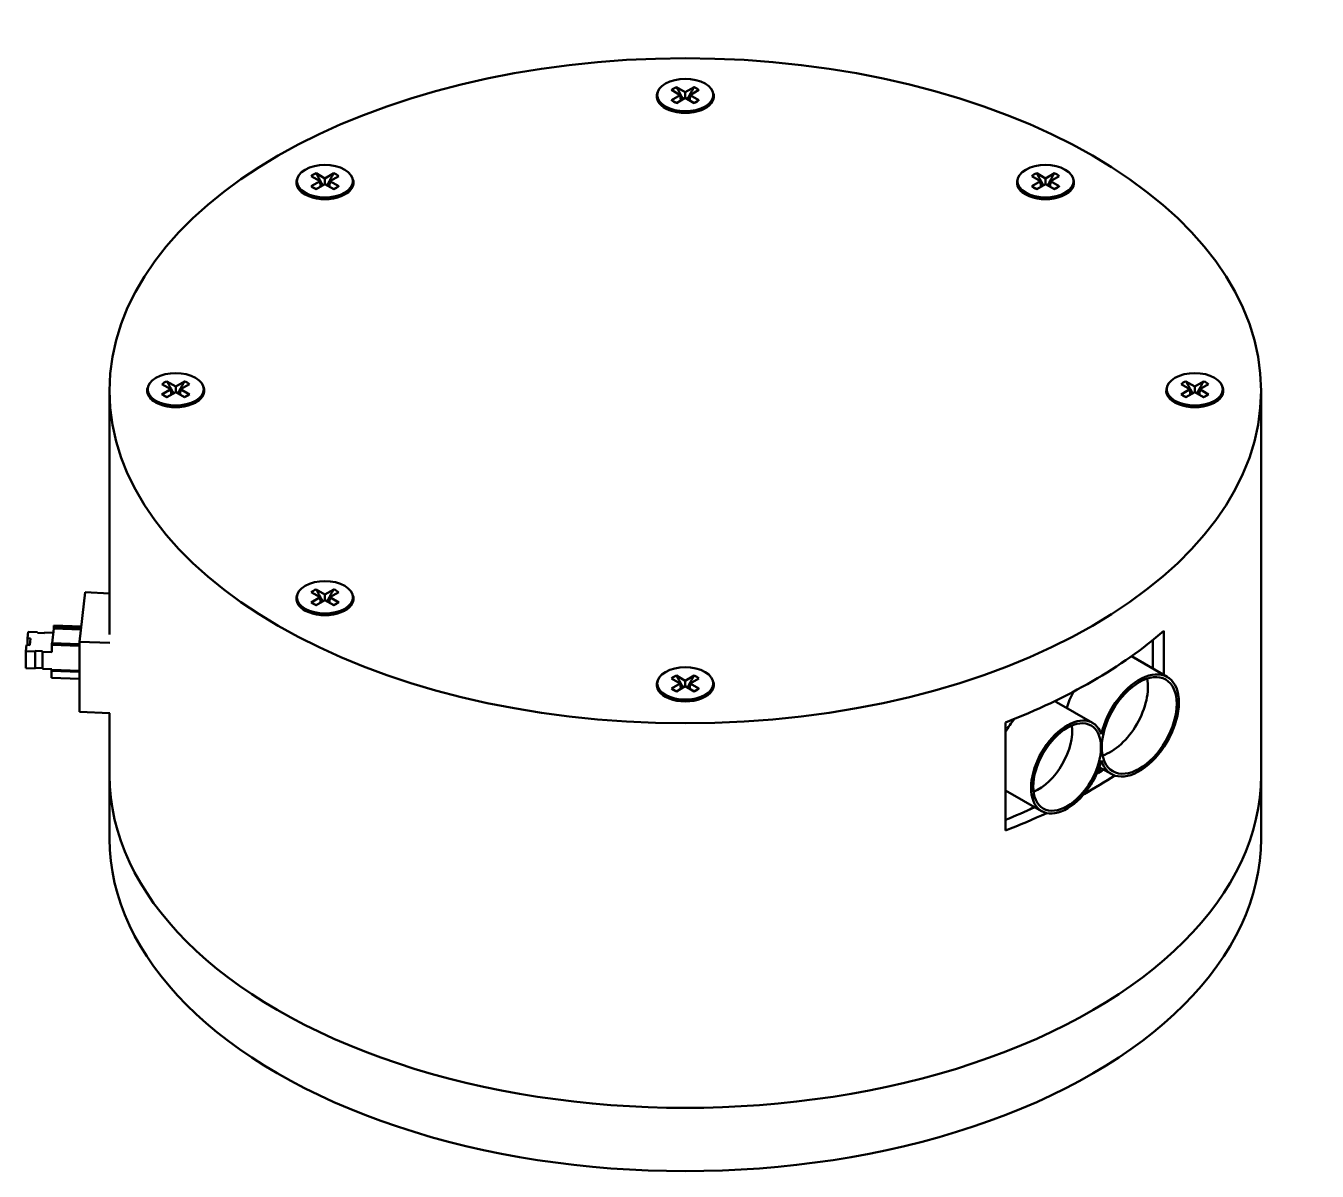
# Model space of a CAD drawing. Header units: millimetres. Extents: x 0 to 586, y -128 to 462.
# Drawn here: x 458.9 to 585.6, y 229.3 to 341.7 of the extents above; entities that cross this region are included whole.
import ezdxf

# ---------------------------------------------------------------- set-up
doc = ezdxf.new("R2010")
doc.units = ezdxf.units.MM
doc.linetypes.add('Сплошная', pattern=[0])
doc.layers.add('Viewport8ForCustomObjects_0', color=7, linetype='Continuous')
doc.layers.add('Видимый контур (ГОСТ)', color=7, linetype='Сплошная', lineweight=50)

# ---------------------------------------------------------------- blocks, each defined once
blk = doc.blocks.new('CustomObjectsInViewport8_0')
at = {"layer": 'Видимый контур (ГОСТ)', "ltscale": 1.31579}
for p, q in [((-10080.39, -10017.12), (-10081.25, -10016.62)), ((-10080.77, -10016.34), (-10079.9, -10016.84)), ((-10079.9, -10016.84), (-10079.04, -10016.34)), ((-10079.9, -10017.4), (-10079.9, -10016.84)), ((-10078.56, -10016.62), (-10079.42, -10017.12)), ((-10082.65, -10017.12), (-10082.65, -10017.31)), ((-10081.25, -10017.62), (-10080.39, -10017.12)), ((-10079.9, -10017.4), (-10080.77, -10017.9)), ((-10080.39, -10017.12), (-10080.35, -10017.66)), ((-10079.04, -10017.9), (-10079.9, -10017.4)), ((-10079.42, -10017.12), (-10079.45, -10017.66)), ((-10079.42, -10017.12), (-10078.56, -10017.62)), ((-10077.15, -10017.12), (-10077.15, -10017.31)), ((-10118.01, -10025.57), (-10118.01, -10025.76)), ((-10115.74, -10025.57), (-10116.61, -10025.08)), ((-10116.61, -10026.07), (-10115.74, -10025.57)), ((-10116.12, -10024.8), (-10115.26, -10025.3)), ((-10115.26, -10025.85), (-10116.12, -10026.35)), ((-10115.74, -10025.57), (-10115.71, -10026.11)), ((-10115.26, -10025.3), (-10114.4, -10024.8)), ((-10115.26, -10025.85), (-10115.26, -10025.3)), ((-10114.4, -10026.35), (-10115.26, -10025.85)), ((-10114.77, -10025.57), (-10114.81, -10026.11)), ((-10113.91, -10025.08), (-10114.77, -10025.57)), ((-10114.77, -10025.57), (-10113.91, -10026.07)), ((-10112.51, -10025.57), (-10112.51, -10025.76)), ((-10047.3, -10025.57), (-10047.3, -10025.76)), ((-10045.03, -10025.57), (-10045.89, -10025.08)), ((-10045.89, -10026.07), (-10045.03, -10025.57)), ((-10045.41, -10024.8), (-10044.55, -10025.3)), ((-10044.55, -10025.85), (-10045.41, -10026.35)), ((-10045.03, -10025.57), (-10045, -10026.11)), ((-10044.55, -10025.3), (-10043.68, -10024.8)), ((-10044.55, -10025.85), (-10044.55, -10025.3)), ((-10043.68, -10026.35), (-10044.55, -10025.85)), ((-10044.06, -10025.57), (-10044.1, -10026.11)), ((-10043.2, -10025.08), (-10044.06, -10025.57)), ((-10044.06, -10025.57), (-10043.2, -10026.07)), ((-10041.8, -10025.57), (-10041.8, -10025.76)), ((-10136.4, -10046.13), (-10136.4, -10070.06)), ((-10132.65, -10045.99), (-10132.65, -10046.17)), ((-10130.39, -10045.99), (-10131.25, -10045.49)), ((-10131.25, -10046.49), (-10130.39, -10045.99)), ((-10130.77, -10045.21), (-10129.9, -10045.71)), ((-10130.39, -10045.99), (-10130.35, -10046.53)), ((-10129.9, -10045.71), (-10129.04, -10045.21)), ((-10129.9, -10046.27), (-10129.9, -10045.71)), ((-10129.42, -10045.99), (-10129.45, -10046.53)), ((-10128.56, -10045.49), (-10129.42, -10045.99)), ((-10129.42, -10045.99), (-10128.56, -10046.49)), ((-10127.15, -10045.99), (-10127.15, -10046.17)), ((-10032.65, -10045.99), (-10032.65, -10046.17)), ((-10030.39, -10045.99), (-10031.25, -10045.49)), ((-10031.25, -10046.49), (-10030.39, -10045.99)), ((-10030.77, -10045.21), (-10029.9, -10045.71)), ((-10030.39, -10045.99), (-10030.35, -10046.53)), ((-10029.9, -10045.71), (-10029.04, -10045.21)), ((-10029.9, -10046.27), (-10029.9, -10045.71)), ((-10029.42, -10045.99), (-10029.45, -10046.53)), ((-10028.56, -10045.49), (-10029.42, -10045.99)), ((-10029.42, -10045.99), (-10028.56, -10046.49)), ((-10027.15, -10045.99), (-10027.15, -10046.17)), ((-10023.4, -10046.13), (-10023.4, -10083.87)), ((-10129.9, -10046.27), (-10130.77, -10046.76)), ((-10129.04, -10046.76), (-10129.9, -10046.27)), ((-10029.9, -10046.27), (-10030.77, -10046.76)), ((-10029.04, -10046.76), (-10029.9, -10046.27)), ((-10138.79, -10065.91), (-10139.35, -10070.77)), ((-10138.79, -10065.91), (-10136.4, -10066.01)), ((-10118.01, -10066.4), (-10118.01, -10066.59)), ((-10115.74, -10066.4), (-10116.61, -10065.9)), ((-10116.61, -10066.9), (-10115.74, -10066.4)), ((-10116.12, -10065.62), (-10115.26, -10066.12)), ((-10115.74, -10066.4), (-10115.71, -10066.94)), ((-10115.26, -10066.12), (-10114.4, -10065.62)), ((-10115.26, -10066.68), (-10115.26, -10066.12)), ((-10114.77, -10066.4), (-10114.81, -10066.94)), ((-10113.91, -10065.9), (-10114.77, -10066.4)), ((-10114.77, -10066.4), (-10113.91, -10066.9)), ((-10112.51, -10066.4), (-10112.51, -10066.59)), ((-10115.26, -10066.68), (-10116.12, -10067.18)), ((-10114.4, -10067.18), (-10115.26, -10066.68)), ((-10144.46, -10070.41), (-10144.38, -10069.79)), ((-10143.46, -10069.83), (-10144.38, -10069.79)), ((-10143.46, -10069.83), (-10143.47, -10069.89)), ((-10143.47, -10069.89), (-10142.78, -10069.92)), ((-10143.46, -10069.89), (-10143.46, -10069.83)), ((-10142.78, -10069.92), (-10142.77, -10069.86)), ((-10141.92, -10069.89), (-10142.77, -10069.86)), ((-10141.87, -10069.45), (-10142.04, -10070.91)), ((-10141.85, -10069.17), (-10141.87, -10069.32)), ((-10139.2, -10069.43), (-10141.87, -10069.32)), ((-10141.87, -10069.32), (-10141.87, -10069.45)), ((-10139.21, -10069.56), (-10141.87, -10069.45)), ((-10139.18, -10069.27), (-10141.85, -10069.17)), ((-10032.94, -10069.69), (-10032.94, -10074.01)), ((-10144.61, -10071.69), (-10144.53, -10071.07)), ((-10144.53, -10071.07), (-10144.23, -10071.08)), ((-10144.15, -10070.43), (-10144.46, -10070.41)), ((-10144.46, -10070.41), (-10144.46, -10071.07)), ((-10144.23, -10071.08), (-10144.15, -10070.43)), ((-10142.05, -10070.91), (-10142.07, -10071.06)), ((-10142.07, -10071.79), (-10142.07, -10071.06)), ((-10139.35, -10071.17), (-10142.07, -10071.06)), ((-10139.35, -10071.01), (-10142.05, -10070.91)), ((-10139.35, -10070.77), (-10139.35, -10077.65)), ((-10136.38, -10070.88), (-10139.35, -10070.77)), ((-10034.02, -10073.39), (-10034.02, -10070.59)), ((-10143.69, -10071.73), (-10144.61, -10071.69)), ((-10144.61, -10071.69), (-10144.61, -10073.35)), ((-10143.69, -10071.73), (-10143.68, -10071.66)), ((-10143.69, -10071.73), (-10143.69, -10073.39)), ((-10143.68, -10071.66), (-10142.98, -10071.69)), ((-10143.68, -10071.66), (-10143.68, -10073.32)), ((-10142.98, -10071.69), (-10142.99, -10071.75)), ((-10142.07, -10071.79), (-10142.99, -10071.75)), ((-10142.99, -10073.41), (-10142.99, -10071.75)), ((-10036.12, -10072.18), (-10032.6, -10074.2)), ((-10144.61, -10073.35), (-10143.69, -10073.39)), ((-10143.69, -10073.39), (-10143.68, -10073.32)), ((-10143.68, -10073.32), (-10142.99, -10073.35)), ((-10142.99, -10073.41), (-10142.07, -10073.45)), ((-10142.08, -10073.61), (-10142.07, -10073.5)), ((-10142.08, -10073.61), (-10142.08, -10074.29)), ((-10139.35, -10073.71), (-10142.08, -10073.61)), ((-10142.07, -10073.5), (-10142.07, -10073.45)), ((-10139.35, -10073.6), (-10142.07, -10073.5)), ((-10080.77, -10074.08), (-10079.9, -10074.58)), ((-10079.9, -10074.58), (-10079.04, -10074.08)), ((-10142.08, -10074.29), (-10139.35, -10074.39)), ((-10082.65, -10074.85), (-10082.65, -10075.04)), ((-10080.39, -10074.85), (-10081.25, -10074.36)), ((-10081.25, -10075.35), (-10080.39, -10074.85)), ((-10079.9, -10075.13), (-10080.77, -10075.63)), ((-10080.39, -10074.85), (-10080.35, -10075.39)), ((-10079.9, -10075.13), (-10079.9, -10074.58)), ((-10079.04, -10075.63), (-10079.9, -10075.13)), ((-10079.42, -10074.85), (-10079.45, -10075.39)), ((-10078.56, -10074.36), (-10079.42, -10074.85)), ((-10079.42, -10074.85), (-10078.56, -10075.35)), ((-10077.15, -10074.85), (-10077.15, -10075.04)), ((-10136.38, -10077.77), (-10139.35, -10077.65)), ((-10136.4, -10077.77), (-10136.4, -10083.87)), ((-10043.46, -10076.68), (-10039.93, -10078.72)), ((-10048.49, -10089.29), (-10048.49, -10078.68)), ((-10136.4, -10090.08), (-10136.4, -10083.87)), ((-10039.36, -10083.32), (-10039.09, -10083.16)), ((-10039.27, -10083.06), (-10038.1, -10083.73)), ((-10023.4, -10090.08), (-10023.4, -10083.87)), ((-10048.46, -10085.34), (-10044.93, -10087.38)), ((-10046.19, -10087.26), (-10045.66, -10086.96))]:
    blk.add_line(p, q, dxfattribs=at)
at = {"layer": 'Видимый контур (ГОСТ)', "ltscale": 1.31579, "extrusion": (0, 0, -1)}
for centre, major_axis, start_param, end_param in [((-10079.9, -10046.13), (-56.5, 0), 2.356194490192494, 8.63937979737208), ((-10079.9, -10017.12), (-2.75, 0), 0.785398, 7.068583), ((-10079.9, -10017.26), (2.8, 0), 6.03852, 9.669444), ((-10079.9, -10017.12), (1.6, 0), 3.711335, 4.142646), ((-10079.9, -10017.12), (1.6, 0), 5.282131, 5.713443), ((-10079.9, -10017.31), (-2.75, 0), 5.506837, 6.283185), ((-10079.9, -10017.12), (-1.6, 0), 5.282131, 5.713443), ((-10079.9, -10017.12), (-1.6, 0), 3.711335, 4.142646), ((-10079.9, -10017.31), (2.75, 0), 0, 0.776348), ((-10115.26, -10025.57), (-2.75, 0), 0.785398, 7.068583), ((-10044.55, -10025.57), (-2.75, 0), 0.785398, 7.068583), ((-10115.26, -10025.72), (2.8, 0), 6.03852, 9.669444), ((-10115.26, -10025.76), (-2.75, 0), 5.506837, 6.283185), ((-10115.26, -10025.57), (1.6, 0), 3.711335, 4.142646), ((-10115.26, -10025.57), (1.6, 0), 5.282131, 5.713443), ((-10115.26, -10025.76), (2.75, 0), 0, 0.776348), ((-10044.55, -10025.72), (2.8, 0), 6.03852, 9.669444), ((-10044.55, -10025.76), (-2.75, 0), 5.506837, 6.283185), ((-10044.55, -10025.57), (1.6, 0), 3.711335, 4.142646), ((-10044.55, -10025.57), (1.6, 0), 5.282131, 5.713443), ((-10044.55, -10025.76), (2.75, 0), 0, 0.776348), ((-10115.26, -10025.57), (-1.6, 0), 5.282131, 5.713443), ((-10115.26, -10025.57), (-1.6, 0), 3.711335, 4.142646), ((-10044.55, -10025.57), (-1.6, 0), 5.282131, 5.713443), ((-10044.55, -10025.57), (-1.6, 0), 3.711335, 4.142646), ((-10129.9, -10045.99), (-2.75, 0), 0.785398, 7.068583), ((-10029.9, -10045.99), (-2.75, 0), 0.785398, 7.068583), ((-10129.9, -10046.13), (2.8, 0), 6.03852, 9.669444), ((-10129.9, -10046.17), (-2.75, 0), 5.506837, 6.283185), ((-10129.9, -10045.99), (1.6, 0), 3.711335, 4.142646), ((-10129.9, -10045.99), (1.6, 0), 5.282131, 5.713443), ((-10129.9, -10046.17), (2.75, 0), 0, 0.776348), ((-10029.9, -10046.13), (2.8, 0), 6.03852, 9.669444), ((-10029.9, -10046.17), (-2.75, 0), 5.506837, 6.283185), ((-10029.9, -10045.99), (1.6, 0), 3.711335, 4.142646), ((-10029.9, -10045.99), (1.6, 0), 5.282131, 5.713443), ((-10029.9, -10046.17), (2.75, 0), 0, 0.776348), ((-10129.9, -10045.99), (-1.6, 0), 5.282131, 5.713443), ((-10129.9, -10045.99), (-1.6, 0), 3.711335, 4.142646), ((-10029.9, -10045.99), (-1.6, 0), 5.282131, 5.713443), ((-10029.9, -10045.99), (-1.6, 0), 3.711335, 4.142646), ((-10115.26, -10066.4), (-2.75, 0), 0.785398, 7.068583), ((-10115.26, -10066.54), (2.8, 0), 6.03852, 9.669444), ((-10115.26, -10066.4), (1.6, 0), 3.711335, 4.142646), ((-10115.26, -10066.4), (1.6, 0), 5.282131, 5.713443), ((-10115.26, -10066.59), (-2.75, 0), 5.506837, 6.283185), ((-10115.26, -10066.4), (-1.6, 0), 5.282131, 5.713443), ((-10115.26, -10066.4), (-1.6, 0), 3.711335, 4.142646), ((-10115.26, -10066.59), (2.75, 0), 0, 0.776348), ((-10079.9, -10074.85), (-2.75, 0), 0.785398, 7.068583), ((-10079.9, -10074.85), (1.6, 0), 3.711335, 4.142646), ((-10079.9, -10074.85), (1.6, 0), 5.282131, 5.713443), ((-10079.9, -10075), (2.8, 0), 6.03852, 9.669444), ((-10079.9, -10075.04), (-2.75, 0), 5.506837, 6.283185), ((-10079.9, -10074.85), (-1.6, 0), 5.282131, 5.713443), ((-10079.9, -10074.85), (-1.6, 0), 3.711335, 4.142646), ((-10079.9, -10075.04), (2.75, 0), 0, 0.776348), ((-10038.18, -10077.33), (-2.6, -4.5), 3.716704, 5.708074), ((-10079.9, -10083.87), (56.5, 0), 6.283173, 9.42479), ((-10079.9, -10062.17), (-56.5, 0), 3.870035, 3.947374), ((-10079.9, -10062.17), (-56.5, 0), 4.033788, 4.122932)]:
    blk.add_ellipse(centre, major_axis=major_axis, ratio=0.57735, start_param=start_param, end_param=end_param, dxfattribs=at)
at = {"layer": 'Видимый контур (ГОСТ)', "ltscale": 1.31579}
for centre, major_axis, start_param, end_param in [((-10079.9, -10051.56), (56.5, 0), 5.301845, 5.693729), ((-10035.35, -10078.97), (-2.6, -4.5), 2.356194490192421, 8.639379797372008), ((-10035.35, -10078.97), (-2.75, -4.76), 5.792732, 11.486028), ((-10045.96, -10081.01), (2.5, 4.33), 0, 0.074851), ((-10038.89, -10076.93), (-2.75, -4.76), 4.777983, 5.098467), ((-10045.96, -10081.01), (-2.5, -4.33), 4.403207, 4.7258), ((-10042.43, -10083.05), (2.5, 4.33), 5.823259, 11.455501), ((-10042.43, -10083.05), (-2.35, -4.07), 2.356194490192421, 8.639379797372005), ((-10045.25, -10081.42), (2.35, 4.07), 3.787337, 5.637441), ((-10079.9, -10083.87), (-56.5, 0), 0, 3.141593), ((-10079.9, -10062.17), (55, 0), 5.536363, 5.555205), ((-10045.96, -10081.01), (-2.5, -4.33), 6.269775, 6.283185), ((-10079.9, -10062.17), (55, 0), 5.320198, 5.385979), ((-10079.9, -10090.08), (-56.5, 0), 0, 3.141593)]:
    blk.add_ellipse(centre, major_axis=major_axis, ratio=0.57735, start_param=start_param, end_param=end_param, dxfattribs=at)
for points, weights, knots in [([(-10080.1, -10017.51), (-10080.22, -10017.31), (-10080.56, -10016.7), (-10080.77, -10016.34)], [3.7368228456, 3.19788267468, 2.22261323409, 1.87913725821], [0.73676838, 0.73676838, 0.73676838, 0.80369409, 0.83574813, 0.83574813, 0.83574813]), ([(-10079.04, -10016.34), (-10079.1, -10016.45), (-10079.5, -10017.16), (-10079.69, -10017.48), (-10079.7, -10017.51)], [1.87913725821, 1.97175060236, 2.88984367579, 3.64501531446, 3.7368228456], [0.03910236, 0.03910236, 0.03910236, 0.04774527, 0.12668143, 0.13808211, 0.13808211, 0.13808211]), ([(-10080.75, -10017.89), (-10080.81, -10017.86), (-10081.03, -10017.74), (-10081.25, -10017.62)], [2.90230921874, 2.72521152869, 2.22261323409, 1.87913725821], [0.78473961, 0.78473961, 0.78473961, 0.80369409, 0.83574813, 0.83574813, 0.83574813]), ([(-10078.56, -10017.62), (-10078.62, -10017.65), (-10078.91, -10017.81), (-10079.05, -10017.89)], [1.87913725821, 1.97175060236, 2.50647392157, 2.90230921874], [0.03910236, 0.03910236, 0.03910236, 0.04774527, 0.09011089, 0.09011089, 0.09011089]), ([(-10115.46, -10025.97), (-10115.58, -10025.76), (-10115.92, -10025.16), (-10116.12, -10024.8)], [3.7368228456, 3.19788267468, 2.22261323409, 1.87913725821], [0.73676838, 0.73676838, 0.73676838, 0.80369409, 0.83574813, 0.83574813, 0.83574813]), ([(-10114.4, -10024.8), (-10114.46, -10024.91), (-10114.85, -10025.62), (-10115.04, -10025.94), (-10115.06, -10025.97)], [1.87913725821, 1.97175060236, 2.88984367579, 3.64501531446, 3.7368228456], [0.03910236, 0.03910236, 0.03910236, 0.04774527, 0.12668143, 0.13808211, 0.13808211, 0.13808211]), ([(-10044.75, -10025.97), (-10044.87, -10025.76), (-10045.21, -10025.16), (-10045.41, -10024.8)], [3.7368228456, 3.19788267468, 2.22261323409, 1.87913725821], [0.73676838, 0.73676838, 0.73676838, 0.80369409, 0.83574813, 0.83574813, 0.83574813]), ([(-10043.68, -10024.8), (-10043.75, -10024.91), (-10044.14, -10025.62), (-10044.33, -10025.94), (-10044.35, -10025.97)], [1.87913725821, 1.97175060236, 2.88984367579, 3.64501531446, 3.7368228456], [0.03910236, 0.03910236, 0.03910236, 0.04774527, 0.12668143, 0.13808211, 0.13808211, 0.13808211]), ([(-10116.11, -10026.34), (-10116.17, -10026.31), (-10116.39, -10026.19), (-10116.61, -10026.07)], [2.90230921874, 2.72521152869, 2.22261323409, 1.87913725821], [0.78473961, 0.78473961, 0.78473961, 0.80369409, 0.83574813, 0.83574813, 0.83574813]), ([(-10113.91, -10026.07), (-10113.98, -10026.11), (-10114.26, -10026.27), (-10114.41, -10026.34)], [1.87913725821, 1.97175060236, 2.50647392157, 2.90230921874], [0.03910236, 0.03910236, 0.03910236, 0.04774527, 0.09011089, 0.09011089, 0.09011089]), ([(-10045.4, -10026.34), (-10045.46, -10026.31), (-10045.68, -10026.19), (-10045.89, -10026.07)], [2.90230921874, 2.72521152869, 2.22261323409, 1.87913725821], [0.78473961, 0.78473961, 0.78473961, 0.80369409, 0.83574813, 0.83574813, 0.83574813]), ([(-10043.2, -10026.07), (-10043.27, -10026.11), (-10043.55, -10026.27), (-10043.7, -10026.34)], [1.87913725821, 1.97175060236, 2.50647392157, 2.90230921874], [0.03910236, 0.03910236, 0.03910236, 0.04774527, 0.09011089, 0.09011089, 0.09011089]), ([(-10130.1, -10046.38), (-10130.22, -10046.18), (-10130.56, -10045.57), (-10130.77, -10045.21)], [3.7368228456, 3.19788267468, 2.22261323409, 1.87913725821], [0.73676838, 0.73676838, 0.73676838, 0.80369409, 0.83574813, 0.83574813, 0.83574813]), ([(-10129.04, -10045.21), (-10129.1, -10045.32), (-10129.5, -10046.03), (-10129.69, -10046.35), (-10129.7, -10046.38)], [1.87913725821, 1.97175060236, 2.88984367579, 3.64501531446, 3.7368228456], [0.03910236, 0.03910236, 0.03910236, 0.04774527, 0.12668143, 0.13808211, 0.13808211, 0.13808211]), ([(-10030.1, -10046.38), (-10030.22, -10046.18), (-10030.56, -10045.57), (-10030.77, -10045.21)], [3.7368228456, 3.19788267468, 2.22261323409, 1.87913725821], [0.73676838, 0.73676838, 0.73676838, 0.80369409, 0.83574813, 0.83574813, 0.83574813]), ([(-10029.04, -10045.21), (-10029.1, -10045.32), (-10029.5, -10046.03), (-10029.69, -10046.35), (-10029.7, -10046.38)], [1.87913725821, 1.97175060236, 2.88984367579, 3.64501531446, 3.7368228456], [0.03910236, 0.03910236, 0.03910236, 0.04774527, 0.12668143, 0.13808211, 0.13808211, 0.13808211]), ([(-10130.75, -10046.76), (-10130.81, -10046.73), (-10131.03, -10046.61), (-10131.25, -10046.49)], [2.90230921874, 2.72521152869, 2.22261323409, 1.87913725821], [0.78473961, 0.78473961, 0.78473961, 0.80369409, 0.83574813, 0.83574813, 0.83574813]), ([(-10128.56, -10046.49), (-10128.62, -10046.52), (-10128.91, -10046.68), (-10129.05, -10046.76)], [1.87913725821, 1.97175060236, 2.50647392157, 2.90230921874], [0.03910236, 0.03910236, 0.03910236, 0.04774527, 0.09011089, 0.09011089, 0.09011089]), ([(-10030.75, -10046.76), (-10030.81, -10046.73), (-10031.03, -10046.61), (-10031.25, -10046.49)], [2.90230921874, 2.72521152869, 2.22261323409, 1.87913725821], [0.78473961, 0.78473961, 0.78473961, 0.80369409, 0.83574813, 0.83574813, 0.83574813]), ([(-10028.56, -10046.49), (-10028.62, -10046.52), (-10028.91, -10046.68), (-10029.05, -10046.76)], [1.87913725821, 1.97175060236, 2.50647392157, 2.90230921874], [0.03910236, 0.03910236, 0.03910236, 0.04774527, 0.09011089, 0.09011089, 0.09011089]), ([(-10115.46, -10066.79), (-10115.58, -10066.59), (-10115.92, -10065.98), (-10116.12, -10065.62)], [3.7368228456, 3.19788267468, 2.22261323409, 1.87913725821], [0.73676838, 0.73676838, 0.73676838, 0.80369409, 0.83574813, 0.83574813, 0.83574813]), ([(-10114.4, -10065.62), (-10114.46, -10065.73), (-10114.85, -10066.44), (-10115.04, -10066.76), (-10115.06, -10066.79)], [1.87913725821, 1.97175060236, 2.88984367579, 3.64501531446, 3.7368228456], [0.03910236, 0.03910236, 0.03910236, 0.04774527, 0.12668143, 0.13808211, 0.13808211, 0.13808211]), ([(-10116.11, -10067.17), (-10116.17, -10067.14), (-10116.39, -10067.02), (-10116.61, -10066.9)], [2.90230921874, 2.72521152869, 2.22261323409, 1.87913725821], [0.78473961, 0.78473961, 0.78473961, 0.80369409, 0.83574813, 0.83574813, 0.83574813]), ([(-10113.91, -10066.9), (-10113.98, -10066.93), (-10114.26, -10067.09), (-10114.41, -10067.17)], [1.87913725821, 1.97175060236, 2.50647392157, 2.90230921874], [0.03910236, 0.03910236, 0.03910236, 0.04774527, 0.09011089, 0.09011089, 0.09011089]), ([(-10080.1, -10075.25), (-10080.22, -10075.04), (-10080.56, -10074.44), (-10080.77, -10074.08)], [3.7368228456, 3.19788267468, 2.22261323409, 1.87913725821], [0.73676838, 0.73676838, 0.73676838, 0.80369409, 0.83574813, 0.83574813, 0.83574813]), ([(-10079.04, -10074.08), (-10079.1, -10074.19), (-10079.5, -10074.9), (-10079.69, -10075.22), (-10079.7, -10075.25)], [1.87913725821, 1.97175060236, 2.88984367579, 3.64501531446, 3.7368228456], [0.03910236, 0.03910236, 0.03910236, 0.04774527, 0.12668143, 0.13808211, 0.13808211, 0.13808211]), ([(-10080.75, -10075.62), (-10080.81, -10075.59), (-10081.03, -10075.47), (-10081.25, -10075.35)], [2.90230921874, 2.72521152869, 2.22261323409, 1.87913725821], [0.78473961, 0.78473961, 0.78473961, 0.80369409, 0.83574813, 0.83574813, 0.83574813]), ([(-10078.56, -10075.35), (-10078.62, -10075.39), (-10078.91, -10075.55), (-10079.05, -10075.62)], [1.87913725821, 1.97175060236, 2.50647392157, 2.90230921874], [0.03910236, 0.03910236, 0.03910236, 0.04774527, 0.09011089, 0.09011089, 0.09011089])]:
    blk.add_rational_spline(points, weights, degree=2, knots=knots, dxfattribs=at)

msp = doc.modelspace()

# ---------------------------------------------------------------- block references
at = {"layer": 'Viewport8ForCustomObjects_0'}
msp.add_blockref('CustomObjectsInViewport8_0', (10603.54, 10352.03), dxfattribs=at)

doc.saveas('drawing.dxf')
